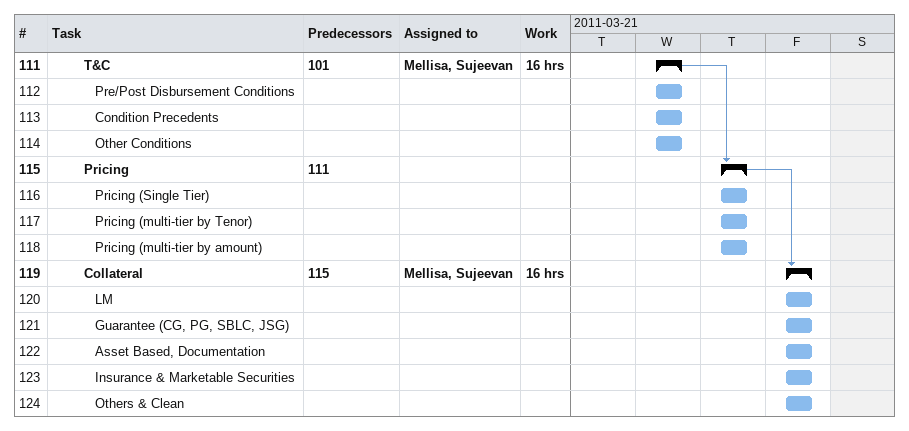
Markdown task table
| ID | Level | Task | Start | Finish | Predecessors | Resources | Work (h) |
|---|---|---|---|---|---|---|---|
| 111 | 4 | **T&C** | 2011-03-23 | 2011-03-23 | 101 | Mellisa, Sujeevan | 16 |
| 112 | 5 | Pre/Post Disbursement Conditions | 2011-03-23 | 2011-03-23 |  |  |  |
| 113 | 5 | Condition Precedents | 2011-03-23 | 2011-03-23 |  |  |  |
| 114 | 5 | Other Conditions | 2011-03-23 | 2011-03-23 |  |  |  |
| 115 | 4 | **Pricing** | 2011-03-24 | 2011-03-24 | 111 |  |  |
| 116 | 5 | Pricing (Single Tier) | 2011-03-24 | 2011-03-24 |  |  |  |
| 117 | 5 | Pricing (multi-tier by Tenor) | 2011-03-24 | 2011-03-24 |  |  |  |
| 118 | 5 | Pricing (multi-tier by amount) | 2011-03-24 | 2011-03-24 |  |  |  |
| 119 | 4 | **Collateral** | 2011-03-25 | 2011-03-25 | 115 | Mellisa, Sujeevan | 16 |
| 120 | 5 | LM | 2011-03-25 | 2011-03-25 |  |  |  |
| 121 | 5 | Guarantee (CG, PG, SBLC, JSG) | 2011-03-25 | 2011-03-25 |  |  |  |
| 122 | 5 | Asset Based, Documentation | 2011-03-25 | 2011-03-25 |  |  |  |
| 123 | 5 | Insurance & Marketable Securities | 2011-03-25 | 2011-03-25 |  |  |  |
| 124 | 5 | Others & Clean | 2011-03-25 | 2011-03-25 |  |  |  |
